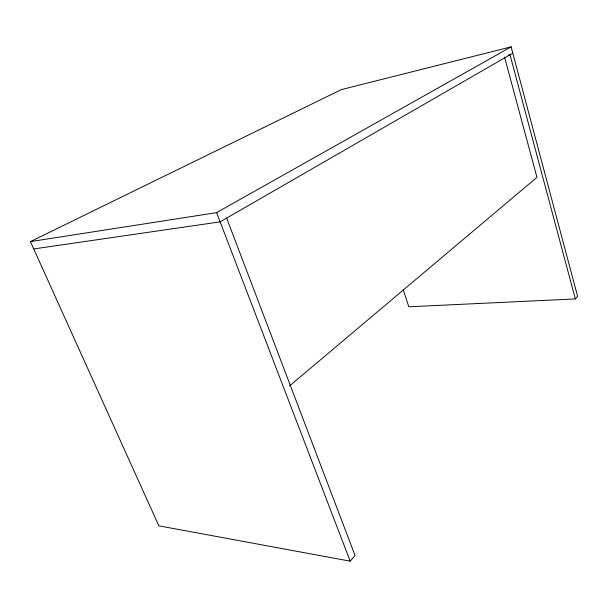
<?xml version="1.0" encoding="UTF-8"?>
<svg xmlns="http://www.w3.org/2000/svg" width="608" height="608" viewBox="0 0 608 608"><rect width="100%" height="100%" fill="white"/><g stroke="black" fill="none" stroke-linecap="round" stroke-linejoin="round"><path stroke-width="0.91" d="M403.203 289.636L408.819 306.782L575.343 298.931L577.6 296.301L511.123 46.846L341.346 89.604L30.4 241.612L158.855 525.829L350.17 561.154L355.034 555.492L226.647 218.097M289.583 385.898L536.955 177.323L504.549 57.091M512.81 53.17L220.126 221.852L33.721 248.953M30.4 241.612L216.592 212.64L511.123 46.846M508.182 55.222L510.021 54.773L575.343 298.931M216.592 212.64L350.17 561.154"/></g></svg>
